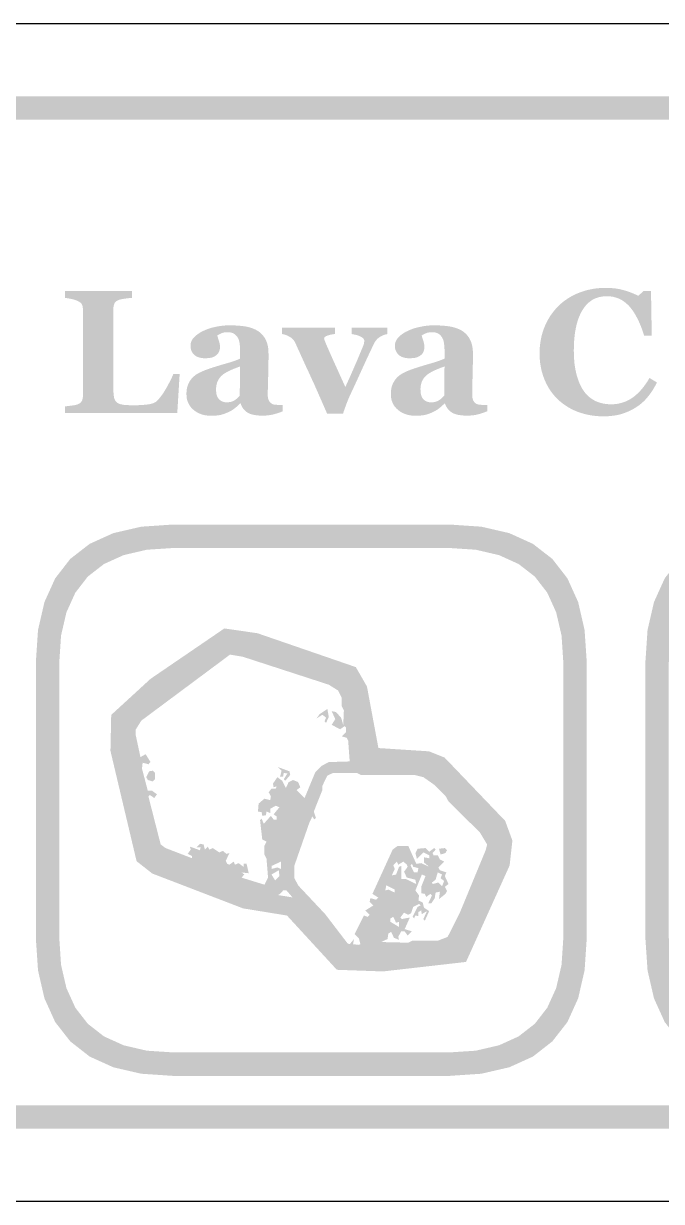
# Model space of a CAD drawing. Header units: millimetres. Extents: x 4 to 272, y 4 to 144.
# Drawn here: x 109.49 to 120.37, y 123.96 to 144.04 of the extents above; entities that cross this region are included whole.
import ezdxf

# ---------------------------------------------------------------- set-up
doc = ezdxf.new("R2010")
doc.units = ezdxf.units.MM
doc.layers.add('CUT', color=1, linetype='Continuous')
doc.layers.add('RASTER', color=7, linetype='Continuous')

msp = doc.modelspace()

# ---------------------------------------------------------------- hatches: boundary and pattern name
at = {"layer": 'RASTER'}
h = msp.add_hatch(color=7, dxfattribs=at)
h.paths.add_polyline_path([(73.2, 140.6), (73.234, 141.116), (73.338, 141.563), (73.509, 141.941), (73.75, 142.25), (74.059, 142.491), (74.438, 142.663), (74.884, 142.766), (75.4, 142.8), (132.6, 142.8), (133.116, 142.766), (133.563, 142.663), (133.941, 142.491), (134.25, 142.25), (134.491, 141.941), (134.663, 141.563), (134.766, 141.116), (134.8, 140.6), (134.8, 127.4), (134.766, 126.884), (134.663, 126.438), (134.491, 126.059), (134.25, 125.75), (133.941, 125.509), (133.563, 125.338), (133.116, 125.234), (132.6, 125.2), (75.4, 125.2), (74.884, 125.234), (74.438, 125.338), (74.059, 125.509), (73.75, 125.75), (73.509, 126.059), (73.338, 126.438), (73.234, 126.884), (73.2, 127.4)])
h.paths.add_polyline_path([(73.6, 140.6), (73.6, 127.4), (73.628, 126.978), (73.712, 126.613), (73.853, 126.303), (74.05, 126.05), (74.303, 125.853), (74.613, 125.713), (74.978, 125.628), (75.4, 125.6), (132.6, 125.6), (133.022, 125.628), (133.388, 125.713), (133.697, 125.853), (133.95, 126.05), (134.147, 126.303), (134.288, 126.613), (134.372, 126.978), (134.4, 127.4), (134.4, 140.6), (134.372, 141.022), (134.288, 141.388), (134.147, 141.697), (133.95, 141.95), (133.697, 142.147), (133.388, 142.288), (133.022, 142.372), (132.6, 142.4), (75.4, 142.4), (74.978, 142.372), (74.613, 142.288), (74.303, 142.147), (74.05, 141.95), (73.853, 141.697), (73.712, 141.388), (73.628, 141.022), (73.6, 140.6)], flags=0)
for points in [[(112.154, 138.067), (112.113, 137.4), (110.198, 137.4), (110.198, 137.514), (110.212, 137.515), (110.225, 137.517), (110.239, 137.518), (110.254, 137.52), (110.269, 137.522), (110.285, 137.524), (110.302, 137.526), (110.319, 137.528), (110.335, 137.531), (110.35, 137.533), (110.364, 137.535), (110.376, 137.538), (110.386, 137.54), (110.396, 137.542), (110.403, 137.544), (110.409, 137.546), (110.422, 137.552), (110.434, 137.558), (110.444, 137.564), (110.454, 137.571), (110.463, 137.578), (110.47, 137.586), (110.477, 137.595), (110.483, 137.604), (110.487, 137.613), (110.492, 137.623), (110.495, 137.634), (110.498, 137.645), (110.5, 137.657), (110.502, 137.67), (110.503, 137.683), (110.503, 137.697), (110.503, 139.164), (110.503, 139.177), (110.502, 139.189), (110.501, 139.201), (110.499, 139.212), (110.497, 139.222), (110.494, 139.232), (110.491, 139.242), (110.487, 139.251), (110.482, 139.259), (110.476, 139.268), (110.469, 139.276), (110.46, 139.284), (110.449, 139.291), (110.437, 139.299), (110.424, 139.306), (110.409, 139.313), (110.398, 139.318), (110.386, 139.323), (110.373, 139.327), (110.359, 139.332), (110.346, 139.336), (110.331, 139.339), (110.316, 139.343), (110.3, 139.346), (110.285, 139.349), (110.27, 139.352), (110.256, 139.354), (110.243, 139.357), (110.231, 139.359), (110.219, 139.361), (110.208, 139.363), (110.198, 139.364), (110.198, 139.479), (111.34, 139.479), (111.34, 139.364), (111.328, 139.363), (111.315, 139.362), (111.302, 139.361), (111.289, 139.359), (111.274, 139.357), (111.26, 139.356), (111.245, 139.354), (111.229, 139.352), (111.213, 139.35), (111.198, 139.347), (111.184, 139.345), (111.169, 139.342), (111.156, 139.339), (111.143, 139.336), (111.13, 139.333), (111.118, 139.329), (111.105, 139.324), (111.092, 139.318), (111.081, 139.312), (111.071, 139.305), (111.062, 139.297), (111.054, 139.289), (111.048, 139.28), (111.042, 139.27), (111.038, 139.26), (111.034, 139.249), (111.031, 139.238), (111.028, 139.227), (111.026, 139.215), (111.024, 139.203), (111.023, 139.191), (111.023, 139.178), (111.023, 137.812), (111.023, 137.788), (111.024, 137.766), (111.025, 137.745), (111.026, 137.725), (111.028, 137.707), (111.031, 137.69), (111.033, 137.674), (111.036, 137.659), (111.04, 137.646), (111.045, 137.633), (111.05, 137.622), (111.056, 137.611), (111.063, 137.601), (111.07, 137.592), (111.079, 137.584), (111.088, 137.577), (111.098, 137.571), (111.109, 137.565), (111.12, 137.559), (111.133, 137.554), (111.147, 137.55), (111.162, 137.547), (111.177, 137.544), (111.194, 137.541), (111.212, 137.539), (111.231, 137.538), (111.252, 137.536), (111.275, 137.535), (111.299, 137.534), (111.325, 137.534), (111.353, 137.533), (111.382, 137.533), (111.411, 137.534), (111.44, 137.534), (111.469, 137.535), (111.498, 137.537), (111.526, 137.539), (111.554, 137.541), (111.582, 137.544), (111.61, 137.547), (111.637, 137.551), (111.661, 137.556), (111.684, 137.562), (111.705, 137.569), (111.724, 137.577), (111.741, 137.587), (111.756, 137.597), (111.769, 137.608), (111.788, 137.628), (111.806, 137.649), (111.825, 137.673), (111.844, 137.698), (111.864, 137.725), (111.883, 137.754), (111.902, 137.785), (111.922, 137.818), (111.941, 137.852), (111.959, 137.885), (111.976, 137.917), (111.992, 137.948), (112.008, 137.979), (112.022, 138.009), (112.035, 138.038), (112.047, 138.067)], [(119.382, 137.344), (119.325, 137.345), (119.269, 137.349), (119.214, 137.355), (119.16, 137.363), (119.107, 137.373), (119.055, 137.386), (119.004, 137.401), (118.954, 137.418), (118.905, 137.438), (118.857, 137.459), (118.812, 137.483), (118.767, 137.509), (118.725, 137.537), (118.684, 137.567), (118.644, 137.599), (118.607, 137.633), (118.571, 137.668), (118.538, 137.706), (118.507, 137.745), (118.477, 137.787), (118.449, 137.83), (118.424, 137.876), (118.4, 137.924), (118.378, 137.973), (118.359, 138.025), (118.342, 138.077), (118.327, 138.131), (118.316, 138.186), (118.306, 138.243), (118.3, 138.3), (118.296, 138.359), (118.295, 138.42), (118.296, 138.479), (118.3, 138.538), (118.307, 138.596), (118.316, 138.652), (118.328, 138.708), (118.342, 138.762), (118.359, 138.815), (118.379, 138.867), (118.401, 138.918), (118.425, 138.967), (118.452, 139.014), (118.48, 139.059), (118.511, 139.103), (118.544, 139.145), (118.578, 139.185), (118.615, 139.224), (118.654, 139.26), (118.694, 139.294), (118.736, 139.325), (118.78, 139.355), (118.826, 139.383), (118.873, 139.408), (118.923, 139.432), (118.974, 139.453), (119.027, 139.472), (119.081, 139.489), (119.136, 139.503), (119.191, 139.514), (119.248, 139.523), (119.305, 139.529), (119.363, 139.533), (119.423, 139.534), (119.465, 139.534), (119.507, 139.532), (119.548, 139.528), (119.588, 139.524), (119.627, 139.518), (119.665, 139.511), (119.702, 139.502), (119.738, 139.493), (119.772, 139.482), (119.806, 139.471), (119.838, 139.46), (119.869, 139.448), (119.898, 139.436), (119.926, 139.424), (119.953, 139.411), (119.978, 139.398), (120.069, 139.479), (120.196, 139.479), (120.209, 138.72), (120.08, 138.72), (120.052, 138.804), (120.023, 138.882), (119.992, 138.954), (119.959, 139.021), (119.926, 139.082), (119.891, 139.137), (119.854, 139.186), (119.817, 139.23), (119.777, 139.268), (119.736, 139.301), (119.692, 139.329), (119.646, 139.352), (119.598, 139.369), (119.548, 139.382), (119.496, 139.39), (119.442, 139.392), (119.375, 139.388), (119.312, 139.377), (119.254, 139.358), (119.199, 139.332), (119.149, 139.297), (119.103, 139.256), (119.061, 139.207), (119.023, 139.15), (118.989, 139.086), (118.96, 139.016), (118.935, 138.94), (118.915, 138.858), (118.899, 138.77), (118.888, 138.676), (118.881, 138.576), (118.879, 138.469), (118.88, 138.409), (118.882, 138.35), (118.886, 138.294), (118.891, 138.24), (118.898, 138.188), (118.907, 138.139), (118.917, 138.092), (118.928, 138.047), (118.941, 138.004), (118.955, 137.963), (118.969, 137.925), (118.985, 137.889), (119.001, 137.855), (119.019, 137.822), (119.037, 137.793), (119.056, 137.765), (119.078, 137.738), (119.101, 137.713), (119.124, 137.69), (119.149, 137.668), (119.175, 137.649), (119.201, 137.631), (119.229, 137.615), (119.257, 137.601), (119.286, 137.589), (119.316, 137.579), (119.347, 137.57), (119.379, 137.562), (119.411, 137.557), (119.445, 137.553), (119.479, 137.55), (119.513, 137.549), (119.564, 137.551), (119.613, 137.556), (119.661, 137.565), (119.707, 137.577), (119.752, 137.593), (119.796, 137.612), (119.838, 137.635), (119.879, 137.661), (119.919, 137.69), (119.957, 137.724), (119.995, 137.76), (120.032, 137.801), (120.068, 137.845), (120.103, 137.892), (120.138, 137.943), (120.171, 137.998), (120.297, 137.921), (120.281, 137.89), (120.265, 137.859), (120.247, 137.829), (120.23, 137.799), (120.212, 137.771), (120.193, 137.743), (120.173, 137.717), (120.154, 137.691), (120.133, 137.666), (120.112, 137.642), (120.09, 137.618), (120.067, 137.596), (120.043, 137.575), (120.019, 137.554), (119.994, 137.534), (119.968, 137.516), (119.938, 137.496), (119.908, 137.478), (119.877, 137.46), (119.846, 137.444), (119.813, 137.429), (119.78, 137.415), (119.747, 137.402), (119.712, 137.39), (119.676, 137.379), (119.639, 137.37), (119.6, 137.362), (119.559, 137.356), (119.517, 137.351), (119.474, 137.347), (119.428, 137.345), (119.382, 137.344)], [(115.696, 138.746), (115.68, 138.743), (115.663, 138.739), (115.647, 138.734), (115.631, 138.729), (115.615, 138.722), (115.599, 138.714), (115.583, 138.706), (115.568, 138.696), (115.553, 138.686), (115.538, 138.674), (115.524, 138.661), (115.511, 138.646), (115.498, 138.63), (115.486, 138.612), (115.475, 138.594), (115.465, 138.573), (115.439, 138.52), (115.414, 138.466), (115.388, 138.412), (115.363, 138.359), (115.338, 138.305), (115.313, 138.25), (115.288, 138.196), (115.263, 138.142), (115.239, 138.088), (115.214, 138.034), (115.19, 137.981), (115.165, 137.928), (115.141, 137.875), (115.117, 137.823), (115.093, 137.772), (115.069, 137.721), (115.062, 137.705), (115.054, 137.688), (115.046, 137.67), (115.038, 137.65), (115.029, 137.63), (115.021, 137.609), (115.012, 137.586), (115.002, 137.563), (114.993, 137.539), (114.985, 137.515), (114.976, 137.493), (114.968, 137.47), (114.961, 137.449), (114.953, 137.427), (114.947, 137.407), (114.94, 137.387), (114.671, 137.387), (114.629, 137.483), (114.589, 137.574), (114.551, 137.661), (114.514, 137.745), (114.479, 137.824), (114.446, 137.899), (114.413, 137.969), (114.383, 138.036), (114.353, 138.101), (114.322, 138.167), (114.291, 138.234), (114.26, 138.303), (114.228, 138.373), (114.196, 138.444), (114.163, 138.516), (114.13, 138.589), (114.122, 138.606), (114.113, 138.622), (114.102, 138.637), (114.091, 138.651), (114.078, 138.664), (114.065, 138.676), (114.05, 138.688), (114.034, 138.698), (114.018, 138.707), (114.001, 138.716), (113.985, 138.723), (113.968, 138.73), (113.952, 138.735), (113.935, 138.74), (113.918, 138.744), (113.902, 138.746), (113.902, 138.853), (114.804, 138.853), (114.804, 138.746), (114.791, 138.746), (114.778, 138.744), (114.764, 138.742), (114.75, 138.74), (114.735, 138.737), (114.719, 138.733), (114.703, 138.729), (114.687, 138.724), (114.671, 138.719), (114.657, 138.713), (114.646, 138.707), (114.636, 138.701), (114.629, 138.694), (114.624, 138.687), (114.62, 138.679), (114.619, 138.671), (114.619, 138.669), (114.62, 138.667), (114.62, 138.664), (114.621, 138.66), (114.622, 138.657), (114.623, 138.653), (114.624, 138.649), (114.625, 138.645), (114.627, 138.641), (114.628, 138.636), (114.63, 138.631), (114.632, 138.626), (114.634, 138.621), (114.636, 138.616), (114.638, 138.611), (114.64, 138.606), (114.652, 138.576), (114.666, 138.544), (114.682, 138.508), (114.699, 138.47), (114.717, 138.428), (114.737, 138.383), (114.758, 138.336), (114.781, 138.285), (114.805, 138.232), (114.829, 138.179), (114.854, 138.125), (114.878, 138.07), (114.904, 138.014), (114.929, 137.958), (114.955, 137.901), (114.981, 137.844), (114.999, 137.884), (115.017, 137.923), (115.035, 137.963), (115.053, 138.002), (115.07, 138.041), (115.087, 138.08), (115.104, 138.118), (115.121, 138.157), (115.138, 138.196), (115.156, 138.238), (115.176, 138.283), (115.196, 138.331), (115.217, 138.381), (115.239, 138.434), (115.262, 138.489), (115.286, 138.547), (115.289, 138.556), (115.292, 138.564), (115.294, 138.571), (115.296, 138.579), (115.298, 138.586), (115.299, 138.592), (115.301, 138.598), (115.301, 138.604), (115.302, 138.609), (115.302, 138.614), (115.303, 138.619), (115.303, 138.622), (115.303, 138.626), (115.303, 138.629), (115.303, 138.631), (115.303, 138.633), (115.303, 138.64), (115.302, 138.646), (115.3, 138.652), (115.297, 138.658), (115.293, 138.664), (115.289, 138.669), (115.284, 138.674), (115.278, 138.68), (115.271, 138.684), (115.264, 138.689), (115.257, 138.694), (115.25, 138.698), (115.242, 138.702), (115.234, 138.706), (115.226, 138.71), (115.217, 138.714), (115.208, 138.718), (115.199, 138.721), (115.19, 138.724), (115.181, 138.727), (115.172, 138.729), (115.164, 138.732), (115.155, 138.734), (115.147, 138.736), (115.138, 138.738), (115.131, 138.739), (115.123, 138.741), (115.116, 138.742), (115.109, 138.743), (115.103, 138.744), (115.097, 138.745), (115.091, 138.746), (115.091, 138.853), (115.696, 138.853)]]:
    msp.add_hatch(color=7, dxfattribs=at).paths.add_polyline_path(points)
h = msp.add_hatch(color=7, dxfattribs=at)
h.paths.add_polyline_path([(113.913, 137.431), (113.897, 137.424), (113.88, 137.417), (113.862, 137.411), (113.843, 137.404), (113.824, 137.398), (113.803, 137.391), (113.783, 137.385), (113.761, 137.379), (113.739, 137.374), (113.716, 137.369), (113.694, 137.365), (113.671, 137.362), (113.647, 137.359), (113.623, 137.358), (113.599, 137.356), (113.575, 137.356), (113.531, 137.357), (113.491, 137.359), (113.453, 137.364), (113.419, 137.369), (113.387, 137.377), (113.358, 137.386), (113.333, 137.397), (113.31, 137.41), (113.289, 137.424), (113.271, 137.439), (113.254, 137.456), (113.238, 137.475), (113.225, 137.494), (113.213, 137.516), (113.203, 137.538), (113.194, 137.563), (113.185, 137.563), (113.173, 137.55), (113.161, 137.539), (113.148, 137.527), (113.136, 137.516), (113.124, 137.506), (113.113, 137.496), (113.101, 137.487), (113.089, 137.478), (113.078, 137.469), (113.066, 137.461), (113.054, 137.453), (113.042, 137.445), (113.029, 137.438), (113.016, 137.431), (113.004, 137.424), (112.99, 137.418), (112.973, 137.41), (112.956, 137.403), (112.94, 137.396), (112.923, 137.39), (112.906, 137.384), (112.89, 137.379), (112.874, 137.374), (112.858, 137.37), (112.841, 137.366), (112.823, 137.363), (112.803, 137.361), (112.782, 137.358), (112.759, 137.357), (112.734, 137.356), (112.708, 137.355), (112.68, 137.355), (112.638, 137.356), (112.598, 137.361), (112.559, 137.369), (112.522, 137.38), (112.487, 137.394), (112.453, 137.411), (112.421, 137.431), (112.39, 137.455), (112.362, 137.481), (112.337, 137.509), (112.317, 137.539), (112.3, 137.572), (112.287, 137.606), (112.277, 137.642), (112.272, 137.68), (112.27, 137.721), (112.27, 137.744), (112.271, 137.767), (112.273, 137.788), (112.276, 137.809), (112.28, 137.829), (112.285, 137.848), (112.29, 137.866), (112.296, 137.883), (112.303, 137.899), (112.311, 137.915), (112.319, 137.93), (112.328, 137.945), (112.338, 137.96), (112.348, 137.974), (112.359, 137.988), (112.371, 138.001), (112.382, 138.012), (112.394, 138.023), (112.406, 138.033), (112.418, 138.043), (112.431, 138.053), (112.445, 138.062), (112.458, 138.07), (112.473, 138.078), (112.487, 138.086), (112.502, 138.093), (112.518, 138.101), (112.533, 138.108), (112.549, 138.115), (112.566, 138.122), (112.582, 138.129), (112.599, 138.135), (112.633, 138.147), (112.669, 138.16), (112.706, 138.172), (112.744, 138.185), (112.785, 138.197), (112.827, 138.21), (112.87, 138.223), (112.916, 138.236), (112.96, 138.249), (113.002, 138.261), (113.04, 138.273), (113.075, 138.285), (113.108, 138.296), (113.137, 138.308), (113.163, 138.318), (113.185, 138.329), (113.185, 138.469), (113.185, 138.479), (113.185, 138.489), (113.184, 138.5), (113.184, 138.512), (113.183, 138.524), (113.182, 138.537), (113.181, 138.551), (113.179, 138.566), (113.178, 138.581), (113.176, 138.595), (113.173, 138.608), (113.17, 138.621), (113.167, 138.634), (113.163, 138.645), (113.159, 138.657), (113.155, 138.667), (113.149, 138.679), (113.143, 138.69), (113.136, 138.7), (113.128, 138.71), (113.12, 138.72), (113.111, 138.729), (113.101, 138.738), (113.09, 138.746), (113.079, 138.754), (113.066, 138.76), (113.053, 138.766), (113.039, 138.77), (113.024, 138.774), (113.009, 138.776), (112.992, 138.778), (112.974, 138.778), (112.959, 138.778), (112.943, 138.777), (112.929, 138.776), (112.915, 138.774), (112.902, 138.771), (112.89, 138.768), (112.878, 138.764), (112.867, 138.76), (112.856, 138.756), (112.846, 138.751), (112.837, 138.746), (112.828, 138.742), (112.819, 138.737), (112.811, 138.732), (112.804, 138.728), (112.797, 138.723), (112.798, 138.715), (112.8, 138.706), (112.803, 138.696), (112.806, 138.686), (112.809, 138.674), (112.813, 138.662), (112.817, 138.648), (112.822, 138.633), (112.827, 138.618), (112.831, 138.604), (112.835, 138.589), (112.837, 138.574), (112.84, 138.56), (112.841, 138.546), (112.842, 138.532), (112.843, 138.518), (112.842, 138.511), (112.842, 138.504), (112.841, 138.497), (112.839, 138.49), (112.837, 138.482), (112.835, 138.473), (112.832, 138.465), (112.829, 138.455), (112.826, 138.446), (112.822, 138.438), (112.818, 138.43), (112.813, 138.422), (112.808, 138.415), (112.803, 138.408), (112.797, 138.402), (112.791, 138.396), (112.783, 138.389), (112.774, 138.382), (112.765, 138.376), (112.756, 138.37), (112.746, 138.365), (112.736, 138.36), (112.726, 138.355), (112.716, 138.351), (112.705, 138.347), (112.692, 138.344), (112.678, 138.341), (112.663, 138.339), (112.646, 138.337), (112.628, 138.336), (112.609, 138.335), (112.588, 138.335), (112.558, 138.335), (112.53, 138.338), (112.504, 138.343), (112.48, 138.349), (112.457, 138.358), (112.437, 138.368), (112.418, 138.38), (112.402, 138.394), (112.387, 138.409), (112.374, 138.426), (112.363, 138.443), (112.354, 138.462), (112.347, 138.482), (112.343, 138.503), (112.34, 138.525), (112.339, 138.548), (112.34, 138.569), (112.343, 138.588), (112.348, 138.608), (112.355, 138.626), (112.364, 138.644), (112.375, 138.662), (112.389, 138.679), (112.404, 138.696), (112.421, 138.712), (112.438, 138.727), (112.457, 138.741), (112.476, 138.755), (112.496, 138.768), (112.518, 138.781), (112.54, 138.792), (112.563, 138.803), (112.586, 138.814), (112.611, 138.824), (112.636, 138.833), (112.662, 138.842), (112.689, 138.851), (112.717, 138.858), (112.746, 138.865), (112.775, 138.871), (112.805, 138.877), (112.834, 138.882), (112.863, 138.886), (112.891, 138.89), (112.918, 138.892), (112.945, 138.894), (112.972, 138.895), (112.998, 138.896), (113.033, 138.895), (113.067, 138.895), (113.101, 138.893), (113.134, 138.891), (113.166, 138.889), (113.198, 138.886), (113.229, 138.883), (113.259, 138.879), (113.288, 138.874), (113.316, 138.868), (113.344, 138.861), (113.371, 138.853), (113.398, 138.844), (113.423, 138.833), (113.448, 138.822), (113.472, 138.809), (113.495, 138.796), (113.515, 138.781), (113.535, 138.764), (113.554, 138.746), (113.571, 138.727), (113.588, 138.706), (113.603, 138.684), (113.617, 138.66), (113.629, 138.635), (113.64, 138.608), (113.649, 138.579), (113.657, 138.548), (113.663, 138.516), (113.667, 138.481), (113.669, 138.445), (113.67, 138.406), (113.67, 138.364), (113.67, 138.32), (113.669, 138.274), (113.669, 138.225), (113.668, 138.175), (113.666, 138.123), (113.665, 138.07), (113.664, 138.014), (113.662, 137.959), (113.661, 137.91), (113.66, 137.865), (113.659, 137.826), (113.658, 137.791), (113.657, 137.761), (113.657, 137.735), (113.657, 137.715), (113.657, 137.699), (113.658, 137.684), (113.66, 137.669), (113.662, 137.656), (113.665, 137.643), (113.668, 137.632), (113.672, 137.621), (113.677, 137.611), (113.682, 137.602), (113.688, 137.593), (113.695, 137.585), (113.702, 137.578), (113.71, 137.571), (113.718, 137.565), (113.728, 137.559), (113.738, 137.554), (113.744, 137.551), (113.752, 137.549), (113.76, 137.546), (113.77, 137.544), (113.78, 137.543), (113.791, 137.542), (113.803, 137.541), (113.816, 137.54), (113.829, 137.539), (113.842, 137.539), (113.855, 137.539), (113.867, 137.538), (113.879, 137.538), (113.891, 137.538), (113.902, 137.538), (113.913, 137.538)])
h.paths.add_polyline_path([(113.185, 138.194), (113.165, 138.187), (113.144, 138.18), (113.124, 138.172), (113.104, 138.164), (113.083, 138.156), (113.063, 138.148), (113.043, 138.139), (113.023, 138.13), (113.003, 138.121), (112.984, 138.112), (112.966, 138.103), (112.949, 138.093), (112.933, 138.084), (112.918, 138.074), (112.904, 138.065), (112.891, 138.055), (112.878, 138.044), (112.865, 138.033), (112.854, 138.021), (112.843, 138.008), (112.832, 137.995), (112.823, 137.98), (112.814, 137.966), (112.806, 137.95), (112.799, 137.934), (112.792, 137.917), (112.787, 137.899), (112.783, 137.881), (112.779, 137.862), (112.777, 137.842), (112.776, 137.821), (112.775, 137.8), (112.776, 137.772), (112.778, 137.747), (112.782, 137.723), (112.788, 137.701), (112.795, 137.682), (112.804, 137.664), (112.815, 137.648), (112.827, 137.634), (112.841, 137.622), (112.855, 137.612), (112.87, 137.603), (112.885, 137.596), (112.902, 137.59), (112.919, 137.586), (112.937, 137.584), (112.955, 137.583), (112.975, 137.584), (112.994, 137.585), (113.012, 137.588), (113.029, 137.591), (113.045, 137.596), (113.06, 137.602), (113.074, 137.608), (113.088, 137.616), (113.101, 137.625), (113.113, 137.634), (113.125, 137.643), (113.137, 137.653), (113.148, 137.663), (113.159, 137.674), (113.169, 137.686), (113.179, 137.697)], flags=0)
h = msp.add_hatch(color=7, dxfattribs=at)
h.paths.add_polyline_path([(117.401, 137.431), (117.385, 137.424), (117.367, 137.417), (117.349, 137.411), (117.331, 137.404), (117.311, 137.398), (117.291, 137.391), (117.27, 137.385), (117.249, 137.379), (117.227, 137.374), (117.204, 137.369), (117.181, 137.365), (117.158, 137.362), (117.135, 137.359), (117.111, 137.358), (117.087, 137.356), (117.063, 137.356), (117.019, 137.357), (116.979, 137.359), (116.941, 137.364), (116.906, 137.369), (116.875, 137.377), (116.846, 137.386), (116.82, 137.397), (116.798, 137.41), (116.777, 137.424), (116.759, 137.439), (116.742, 137.456), (116.726, 137.475), (116.713, 137.494), (116.701, 137.516), (116.69, 137.538), (116.682, 137.563), (116.673, 137.563), (116.661, 137.55), (116.648, 137.539), (116.636, 137.527), (116.624, 137.516), (116.612, 137.506), (116.6, 137.496), (116.589, 137.487), (116.577, 137.478), (116.566, 137.469), (116.554, 137.461), (116.542, 137.453), (116.529, 137.445), (116.517, 137.438), (116.504, 137.431), (116.491, 137.424), (116.478, 137.418), (116.461, 137.41), (116.444, 137.403), (116.427, 137.396), (116.411, 137.39), (116.394, 137.384), (116.378, 137.379), (116.362, 137.374), (116.346, 137.37), (116.329, 137.366), (116.311, 137.363), (116.291, 137.361), (116.269, 137.358), (116.246, 137.357), (116.222, 137.356), (116.195, 137.355), (116.168, 137.355), (116.126, 137.356), (116.086, 137.361), (116.047, 137.369), (116.01, 137.38), (115.975, 137.394), (115.941, 137.411), (115.908, 137.431), (115.878, 137.455), (115.85, 137.481), (115.825, 137.509), (115.804, 137.539), (115.788, 137.572), (115.774, 137.606), (115.765, 137.642), (115.759, 137.68), (115.758, 137.721), (115.758, 137.744), (115.759, 137.767), (115.761, 137.788), (115.764, 137.809), (115.768, 137.829), (115.772, 137.848), (115.778, 137.866), (115.784, 137.883), (115.791, 137.899), (115.798, 137.915), (115.807, 137.93), (115.816, 137.945), (115.825, 137.96), (115.836, 137.974), (115.847, 137.988), (115.859, 138.001), (115.87, 138.012), (115.881, 138.023), (115.894, 138.033), (115.906, 138.043), (115.919, 138.053), (115.932, 138.062), (115.946, 138.07), (115.96, 138.078), (115.975, 138.086), (115.99, 138.093), (116.005, 138.101), (116.021, 138.108), (116.037, 138.115), (116.053, 138.122), (116.07, 138.129), (116.087, 138.135), (116.121, 138.147), (116.156, 138.16), (116.193, 138.172), (116.232, 138.185), (116.273, 138.197), (116.315, 138.21), (116.358, 138.223), (116.404, 138.236), (116.448, 138.249), (116.49, 138.261), (116.528, 138.273), (116.563, 138.285), (116.595, 138.296), (116.624, 138.308), (116.65, 138.318), (116.673, 138.329), (116.673, 138.469), (116.673, 138.479), (116.673, 138.489), (116.672, 138.5), (116.672, 138.512), (116.671, 138.524), (116.67, 138.537), (116.669, 138.551), (116.667, 138.566), (116.666, 138.581), (116.663, 138.595), (116.661, 138.608), (116.658, 138.621), (116.655, 138.634), (116.651, 138.645), (116.647, 138.657), (116.642, 138.667), (116.637, 138.679), (116.631, 138.69), (116.624, 138.7), (116.616, 138.71), (116.608, 138.72), (116.598, 138.729), (116.589, 138.738), (116.578, 138.746), (116.566, 138.754), (116.554, 138.76), (116.541, 138.766), (116.527, 138.77), (116.512, 138.774), (116.496, 138.776), (116.48, 138.778), (116.462, 138.778), (116.446, 138.778), (116.431, 138.777), (116.417, 138.776), (116.403, 138.774), (116.39, 138.771), (116.377, 138.768), (116.366, 138.764), (116.354, 138.76), (116.344, 138.756), (116.334, 138.751), (116.324, 138.746), (116.315, 138.742), (116.307, 138.737), (116.299, 138.732), (116.292, 138.728), (116.285, 138.723), (116.286, 138.715), (116.288, 138.706), (116.29, 138.696), (116.293, 138.686), (116.297, 138.674), (116.301, 138.662), (116.305, 138.648), (116.31, 138.633), (116.315, 138.618), (116.319, 138.604), (116.322, 138.589), (116.325, 138.574), (116.327, 138.56), (116.329, 138.546), (116.33, 138.532), (116.33, 138.518), (116.33, 138.511), (116.329, 138.504), (116.328, 138.497), (116.327, 138.49), (116.325, 138.482), (116.323, 138.473), (116.32, 138.465), (116.317, 138.455), (116.314, 138.446), (116.31, 138.438), (116.306, 138.43), (116.301, 138.422), (116.296, 138.415), (116.291, 138.408), (116.285, 138.402), (116.279, 138.396), (116.271, 138.389), (116.262, 138.382), (116.253, 138.376), (116.243, 138.37), (116.234, 138.365), (116.224, 138.36), (116.214, 138.355), (116.204, 138.351), (116.192, 138.347), (116.18, 138.344), (116.166, 138.341), (116.151, 138.339), (116.134, 138.337), (116.116, 138.336), (116.096, 138.335), (116.075, 138.335), (116.046, 138.335), (116.018, 138.338), (115.992, 138.343), (115.967, 138.349), (115.945, 138.358), (115.925, 138.368), (115.906, 138.38), (115.889, 138.394), (115.875, 138.409), (115.862, 138.426), (115.851, 138.443), (115.842, 138.462), (115.835, 138.482), (115.83, 138.503), (115.827, 138.525), (115.826, 138.548), (115.827, 138.569), (115.83, 138.588), (115.836, 138.608), (115.843, 138.626), (115.852, 138.644), (115.863, 138.662), (115.876, 138.679), (115.892, 138.696), (115.908, 138.712), (115.926, 138.727), (115.945, 138.741), (115.964, 138.755), (115.984, 138.768), (116.005, 138.781), (116.028, 138.792), (116.051, 138.803), (116.074, 138.814), (116.098, 138.824), (116.124, 138.833), (116.15, 138.842), (116.177, 138.851), (116.205, 138.858), (116.233, 138.865), (116.263, 138.871), (116.293, 138.877), (116.322, 138.882), (116.351, 138.886), (116.379, 138.89), (116.406, 138.892), (116.433, 138.894), (116.46, 138.895), (116.486, 138.896), (116.521, 138.895), (116.555, 138.895), (116.589, 138.893), (116.622, 138.891), (116.654, 138.889), (116.686, 138.886), (116.716, 138.883), (116.746, 138.879), (116.776, 138.874), (116.804, 138.868), (116.832, 138.861), (116.859, 138.853), (116.885, 138.844), (116.911, 138.833), (116.936, 138.822), (116.96, 138.809), (116.982, 138.796), (117.003, 138.781), (117.023, 138.764), (117.042, 138.746), (117.059, 138.727), (117.075, 138.706), (117.091, 138.684), (117.104, 138.66), (117.117, 138.635), (117.128, 138.608), (117.137, 138.579), (117.145, 138.548), (117.15, 138.516), (117.155, 138.481), (117.157, 138.445), (117.158, 138.406), (117.158, 138.364), (117.158, 138.32), (117.157, 138.274), (117.156, 138.225), (117.155, 138.175), (117.154, 138.123), (117.153, 138.07), (117.151, 138.014), (117.15, 137.959), (117.148, 137.91), (117.147, 137.865), (117.146, 137.826), (117.146, 137.791), (117.145, 137.761), (117.145, 137.735), (117.145, 137.715), (117.145, 137.699), (117.146, 137.684), (117.148, 137.669), (117.15, 137.656), (117.153, 137.643), (117.156, 137.632), (117.16, 137.621), (117.165, 137.611), (117.17, 137.602), (117.176, 137.593), (117.182, 137.585), (117.19, 137.578), (117.198, 137.571), (117.206, 137.565), (117.215, 137.559), (117.225, 137.554), (117.232, 137.551), (117.24, 137.549), (117.248, 137.546), (117.257, 137.544), (117.268, 137.543), (117.279, 137.542), (117.291, 137.541), (117.304, 137.54), (117.317, 137.539), (117.33, 137.539), (117.342, 137.539), (117.355, 137.538), (117.367, 137.538), (117.379, 137.538), (117.39, 137.538), (117.401, 137.538)])
h.paths.add_polyline_path([(116.673, 138.194), (116.653, 138.187), (116.632, 138.18), (116.612, 138.172), (116.591, 138.164), (116.571, 138.156), (116.551, 138.148), (116.531, 138.139), (116.51, 138.13), (116.491, 138.121), (116.472, 138.112), (116.454, 138.103), (116.437, 138.093), (116.421, 138.084), (116.406, 138.074), (116.392, 138.065), (116.379, 138.055), (116.365, 138.044), (116.353, 138.033), (116.341, 138.021), (116.33, 138.008), (116.32, 137.995), (116.311, 137.98), (116.302, 137.966), (116.294, 137.95), (116.286, 137.934), (116.28, 137.917), (116.275, 137.899), (116.271, 137.881), (116.267, 137.862), (116.265, 137.842), (116.263, 137.821), (116.263, 137.8), (116.264, 137.772), (116.266, 137.747), (116.27, 137.723), (116.276, 137.701), (116.283, 137.682), (116.292, 137.664), (116.303, 137.648), (116.315, 137.634), (116.328, 137.622), (116.342, 137.612), (116.357, 137.603), (116.373, 137.596), (116.389, 137.59), (116.407, 137.586), (116.424, 137.584), (116.443, 137.583), (116.463, 137.584), (116.482, 137.585), (116.5, 137.588), (116.517, 137.591), (116.533, 137.596), (116.548, 137.602), (116.562, 137.608), (116.576, 137.616), (116.588, 137.625), (116.601, 137.634), (116.613, 137.643), (116.625, 137.653), (116.636, 137.663), (116.647, 137.674), (116.657, 137.686), (116.667, 137.697)], flags=0)
h = msp.add_hatch(color=7, dxfattribs=at)
h.paths.add_polyline_path([(109.7, 133.15), (109.737, 133.701), (109.847, 134.178), (110.03, 134.582), (110.287, 134.913), (110.618, 135.17), (111.022, 135.353), (111.499, 135.463), (112.05, 135.5), (116.75, 135.5), (117.301, 135.463), (117.778, 135.353), (118.182, 135.17), (118.513, 134.913), (118.77, 134.582), (118.953, 134.178), (119.063, 133.701), (119.1, 133.15), (119.1, 128.45), (119.063, 127.899), (118.953, 127.422), (118.77, 127.018), (118.512, 126.688), (118.182, 126.43), (117.778, 126.247), (117.301, 126.137), (116.75, 126.1), (112.05, 126.1), (111.499, 126.137), (111.022, 126.247), (110.618, 126.43), (110.288, 126.688), (110.03, 127.018), (109.847, 127.422), (109.737, 127.899), (109.7, 128.45)])
h.paths.add_polyline_path([(110.1, 133.15), (110.1, 128.45), (110.13, 127.993), (110.222, 127.597), (110.374, 127.262), (110.587, 126.988), (110.862, 126.774), (111.197, 126.622), (111.593, 126.53), (112.05, 126.5), (116.75, 126.5), (117.207, 126.53), (117.603, 126.622), (117.938, 126.774), (118.213, 126.988), (118.426, 127.262), (118.578, 127.597), (118.67, 127.993), (118.7, 128.45), (118.7, 133.15), (118.67, 133.607), (118.578, 134.003), (118.426, 134.338), (118.213, 134.613), (117.938, 134.826), (117.603, 134.978), (117.207, 135.07), (116.75, 135.1), (112.05, 135.1), (111.593, 135.07), (111.197, 134.978), (110.862, 134.826), (110.587, 134.613), (110.374, 134.338), (110.222, 134.003), (110.13, 133.607), (110.1, 133.15)], flags=0)
h = msp.add_hatch(color=7, dxfattribs=at)
h.paths.add_polyline_path([(120.1, 133.15), (120.137, 133.701), (120.247, 134.178), (120.43, 134.582), (120.688, 134.913), (121.018, 135.17), (121.422, 135.353), (121.899, 135.463), (122.45, 135.5), (127.15, 135.5), (127.701, 135.463), (128.178, 135.353), (128.582, 135.17), (128.913, 134.913), (129.17, 134.582), (129.353, 134.178), (129.463, 133.701), (129.5, 133.15), (129.5, 128.45), (129.463, 127.899), (129.353, 127.422), (129.17, 127.018), (128.913, 126.688), (128.582, 126.43), (128.178, 126.247), (127.701, 126.137), (127.15, 126.1), (122.45, 126.1), (121.899, 126.137), (121.422, 126.247), (121.018, 126.43), (120.687, 126.688), (120.43, 127.018), (120.247, 127.422), (120.137, 127.899), (120.1, 128.45)])
h.paths.add_polyline_path([(120.5, 133.15), (120.5, 128.45), (120.53, 127.993), (120.622, 127.597), (120.774, 127.262), (120.988, 126.988), (121.262, 126.774), (121.597, 126.622), (121.993, 126.53), (122.45, 126.5), (127.15, 126.5), (127.607, 126.53), (128.003, 126.622), (128.338, 126.774), (128.612, 126.988), (128.826, 127.262), (128.978, 127.597), (129.07, 127.993), (129.1, 128.45), (129.1, 133.15), (129.07, 133.607), (128.978, 134.003), (128.826, 134.338), (128.613, 134.613), (128.338, 134.826), (128.003, 134.978), (127.607, 135.07), (127.15, 135.1), (122.45, 135.1), (121.993, 135.07), (121.597, 134.978), (121.262, 134.826), (120.988, 134.613), (120.774, 134.338), (120.622, 134.003), (120.53, 133.607), (120.5, 133.15)], flags=0)
h = msp.add_hatch(color=7, dxfattribs=at)
h.paths.add_polyline_path([(112.916, 133.728), (113.48, 133.647), (115.16, 133.069), (115.35, 132.737), (115.545, 131.689), (116.41, 131.633), (116.675, 131.526), (117.708, 130.448), (117.831, 130.113), (117.784, 129.688), (117.04, 128.043), (115.622, 127.881), (114.836, 127.909), (113.985, 128.834), (113.235, 128.956), (111.687, 129.55), (111.419, 129.76), (110.973, 131.641), (110.986, 132.254), (111.657, 132.869)])
h.paths.add_polyline_path([(112.994, 133.393), (111.856, 132.618), (111.303, 132.111), (111.294, 131.676), (111.705, 129.943), (111.847, 129.831), (113.319, 129.267), (114.146, 129.132), (114.981, 128.224), (115.609, 128.201), (116.823, 128.34), (117.471, 129.773), (117.505, 130.073), (117.43, 130.274), (116.491, 131.255), (116.338, 131.317), (115.276, 131.386), (115.045, 132.625), (114.942, 132.806), (113.405, 133.335), (112.994, 133.393)], flags=0)
h = msp.add_hatch(color=7, dxfattribs=at)
h.paths.add_polyline_path([(113.024, 133.491), (113.087, 133.502), (113.6, 133.355), (114.809, 132.952), (115.004, 132.853), (115.139, 132.586), (115.311, 131.439), (116.312, 131.413), (116.47, 131.351), (116.763, 131.094), (116.887, 130.925), (117.422, 130.398), (117.532, 130.251), (117.595, 130.13), (117.595, 129.91), (116.873, 128.25), (116.605, 128.188), (115.726, 128.151), (115.652, 128.114), (114.993, 128.114), (114.725, 128.36), (114.674, 128.455), (114.505, 128.616), (114.454, 128.712), (113.977, 129.261), (113.919, 129.261), (113.867, 129.203), (113.673, 129.104), (113.453, 129.141), (111.914, 129.727), (111.72, 129.826), (111.646, 129.899), (111.547, 130.167), (111.327, 131.266), (111.218, 131.633), (111.181, 132.036), (111.28, 132.23), (111.39, 132.34), (112.709, 133.33)])
h.paths.add_polyline_path([(113.013, 133.282), (111.5, 132.157), (111.401, 131.999), (111.401, 131.926), (111.485, 131.534), (111.573, 131.585), (111.657, 131.45), (111.621, 131.413), (111.522, 131.439), (111.511, 131.34), (111.61, 130.962), (111.683, 130.962), (111.767, 130.9), (111.72, 130.837), (111.646, 130.889), (111.621, 130.863), (111.83, 130.046), (111.914, 129.984), (112.365, 129.811), (112.365, 129.848), (112.291, 129.885), (112.343, 129.958), (112.328, 130.009), (112.5, 129.947), (112.511, 129.995), (112.438, 129.995), (112.5, 130.057), (112.563, 130.046), (112.585, 129.958), (112.636, 130.009), (112.658, 129.958), (112.72, 129.984), (112.83, 129.91), (112.892, 129.936), (112.951, 129.885), (113.002, 129.899), (112.94, 129.764), (112.966, 129.716), (113.002, 129.701), (113.076, 129.753), (113.098, 129.701), (113.16, 129.727), (113.244, 129.665), (113.244, 129.716), (113.296, 129.716), (113.332, 129.555), (113.208, 129.569), (113.259, 129.533), (113.208, 129.481), (113.6, 129.36), (113.662, 129.481), (113.636, 129.8), (113.6, 129.874), (113.6, 130.02), (113.636, 130.093), (113.563, 130.13), (113.526, 130.46), (113.552, 130.486), (113.589, 130.398), (113.71, 130.533), (113.757, 130.471), (113.809, 130.471), (113.809, 130.522), (113.757, 130.559), (113.856, 130.68), (113.794, 130.706), (113.699, 130.654), (113.699, 130.581), (113.636, 130.607), (113.625, 130.544), (113.563, 130.533), (113.552, 130.596), (113.49, 130.607), (113.501, 130.742), (113.6, 130.826), (113.699, 130.801), (113.71, 130.863), (113.673, 130.936), (113.721, 130.999), (113.794, 130.999), (113.809, 131.035), (113.757, 131.021), (113.746, 131.083), (113.82, 131.193), (113.904, 131.131), (113.966, 131.01), (114.014, 131.109), (114.087, 131.145), (114.175, 131.109), (114.212, 131.021), (114.15, 130.973), (114.285, 130.837), (114.468, 131.277), (114.578, 131.387), (114.699, 131.45), (115.055, 131.461), (115.029, 131.816), (115.004, 131.864), (114.919, 131.889), (114.993, 131.963), (114.993, 132.036), (114.967, 132.062), (114.894, 132.01), (114.747, 132.084), (114.809, 132.183), (114.747, 132.318), (114.82, 132.303), (114.908, 132.208), (114.945, 132.084), (114.956, 132.329), (114.919, 132.402), (114.919, 132.549), (114.857, 132.67), (114.699, 132.769), (113.233, 133.245)], flags=0)
h.paths.add_polyline_path([(114.674, 132.355), (114.699, 132.219), (114.652, 132.12), (114.626, 132.146), (114.652, 132.208), (114.589, 132.256), (114.49, 132.194), (114.542, 132.267)], flags=0)
h.paths.add_polyline_path([(113.831, 131.365), (114.029, 131.292), (114.04, 131.23), (113.955, 131.131), (113.93, 131.156), (113.992, 131.255), (113.93, 131.266), (113.919, 131.204), (113.867, 131.204), (113.893, 131.303)], flags=0)
h.paths.add_polyline_path([(111.632, 131.292), (111.694, 131.303), (111.731, 131.266), (111.731, 131.156), (111.694, 131.12), (111.61, 131.145), (111.584, 131.193)], flags=0)
h.paths.add_polyline_path([(114.773, 131.266), (114.674, 131.219), (114.589, 131.046), (114.589, 130.973), (114.443, 130.607), (114.479, 130.497), (114.454, 130.471), (114.417, 130.522), (114.369, 130.423), (114.113, 129.69), (114.113, 129.47), (114.175, 129.349), (114.637, 128.858), (115.018, 128.36), (115.055, 128.345), (115.128, 128.433), (115.113, 128.345), (115.212, 128.334), (115.238, 128.345), (115.212, 128.444), (115.139, 128.517), (115.297, 128.836), (115.359, 128.811), (115.396, 128.847), (115.322, 128.921), (115.458, 129.005), (115.396, 129.067), (115.407, 129.13), (115.506, 129.104), (115.542, 129.141), (115.443, 129.203), (115.788, 129.958), (115.872, 130.02), (116.055, 130.02), (116.191, 129.716), (116.275, 129.727), (116.411, 129.665), (116.323, 129.738), (116.323, 129.826), (116.411, 129.811), (116.411, 129.863), (116.312, 129.91), (116.202, 129.8), (116.176, 129.899), (116.213, 129.973), (116.349, 129.984), (116.411, 129.921), (116.495, 129.984), (116.521, 129.958), (116.47, 129.899), (116.484, 129.863), (116.557, 129.863), (116.594, 129.789), (116.667, 129.753), (116.568, 129.654), (116.594, 129.606), (116.704, 129.569), (116.678, 129.507), (116.741, 129.371), (116.678, 129.324), (116.715, 129.25), (116.689, 129.203), (116.579, 129.115), (116.594, 129.24), (116.521, 129.225), (116.506, 129.13), (116.448, 129.042), (116.396, 129.042), (116.459, 129.177), (116.433, 129.203), (116.36, 129.152), (116.338, 129.203), (116.275, 129.214), (116.275, 129.324), (116.349, 129.507), (116.286, 129.533), (116.176, 129.261), (116.239, 129.177), (116.228, 129.093), (116.301, 129.056), (116.323, 128.968), (116.411, 128.91), (116.338, 128.748), (116.312, 128.774), (116.374, 128.91), (116.286, 128.858), (116.275, 128.921), (116.228, 128.895), (116.228, 128.822), (116.176, 128.836), (116.154, 128.785), (116.129, 128.811), (116.213, 128.983), (116.264, 129.005), (116.239, 129.031), (116.14, 128.983), (116.103, 128.873), (116.055, 128.847), (115.982, 128.884), (115.92, 128.8), (115.945, 128.774), (116.081, 128.8), (115.993, 128.602), (116.118, 128.565), (116.044, 128.492), (115.993, 128.565), (115.934, 128.565), (115.883, 128.47), (115.898, 128.419), (115.81, 128.455), (115.762, 128.554), (115.715, 128.528), (115.7, 128.433), (115.59, 128.382), (116.055, 128.371), (116.129, 128.408), (116.568, 128.408), (116.726, 128.47), (116.935, 128.884), (117.375, 129.947), (117.4, 130.046), (117.276, 130.251), (116.741, 130.779), (116.689, 130.874), (116.506, 131.057), (116.312, 131.193), (116.165, 131.23), (115.249, 131.23), (115.176, 131.266)], flags=0)
h.paths.add_polyline_path([(116.579, 129.973), (116.678, 129.984), (116.715, 129.947), (116.689, 129.899), (116.605, 129.874)], flags=0)
h.paths.add_polyline_path([(113.882, 129.753), (113.721, 129.679), (113.721, 129.628), (113.82, 129.654), (113.882, 129.628)], flags=0)
h.paths.add_polyline_path([(115.861, 129.753), (115.799, 129.69), (115.824, 129.628), (115.773, 129.518), (115.846, 129.533), (115.898, 129.665), (115.934, 129.679), (115.934, 129.459), (116.008, 129.459), (116.191, 129.371), (116.176, 129.445), (116.03, 129.481), (115.982, 129.58), (116.044, 129.665), (116.03, 129.701), (115.971, 129.753), (115.883, 129.701)], flags=0)
h.paths.add_polyline_path([(116.118, 129.716), (116.092, 129.69), (116.154, 129.569), (116.213, 129.569), (116.228, 129.643), (116.14, 129.665)], flags=0)
h.paths.add_polyline_path([(113.845, 129.606), (113.721, 129.533), (113.783, 129.434), (113.856, 129.507)], flags=0)
h.paths.add_polyline_path([(116.557, 129.569), (116.521, 129.445), (116.459, 129.397), (116.47, 129.371), (116.568, 129.397), (116.631, 129.335), (116.667, 129.423), (116.605, 129.47), (116.631, 129.533)], flags=0)
h.paths.add_polyline_path([(115.678, 129.349), (115.663, 129.261), (115.715, 129.276), (115.824, 129.225), (115.824, 129.276)], flags=0)
h.paths.add_polyline_path([(115.799, 128.811), (115.751, 128.785), (115.751, 128.726), (115.898, 128.638), (115.898, 128.726), (115.846, 128.712)], flags=0)

# ---------------------------------------------------------------- linework, layer by layer
at = {"layer": 'CUT'}
for points in [[(74.999, 144.04), (133.001, 144.04)], [(133.001, 123.96), (74.999, 123.96)]]:
    msp.add_lwpolyline(points, dxfattribs=at)

doc.saveas('drawing.dxf')
